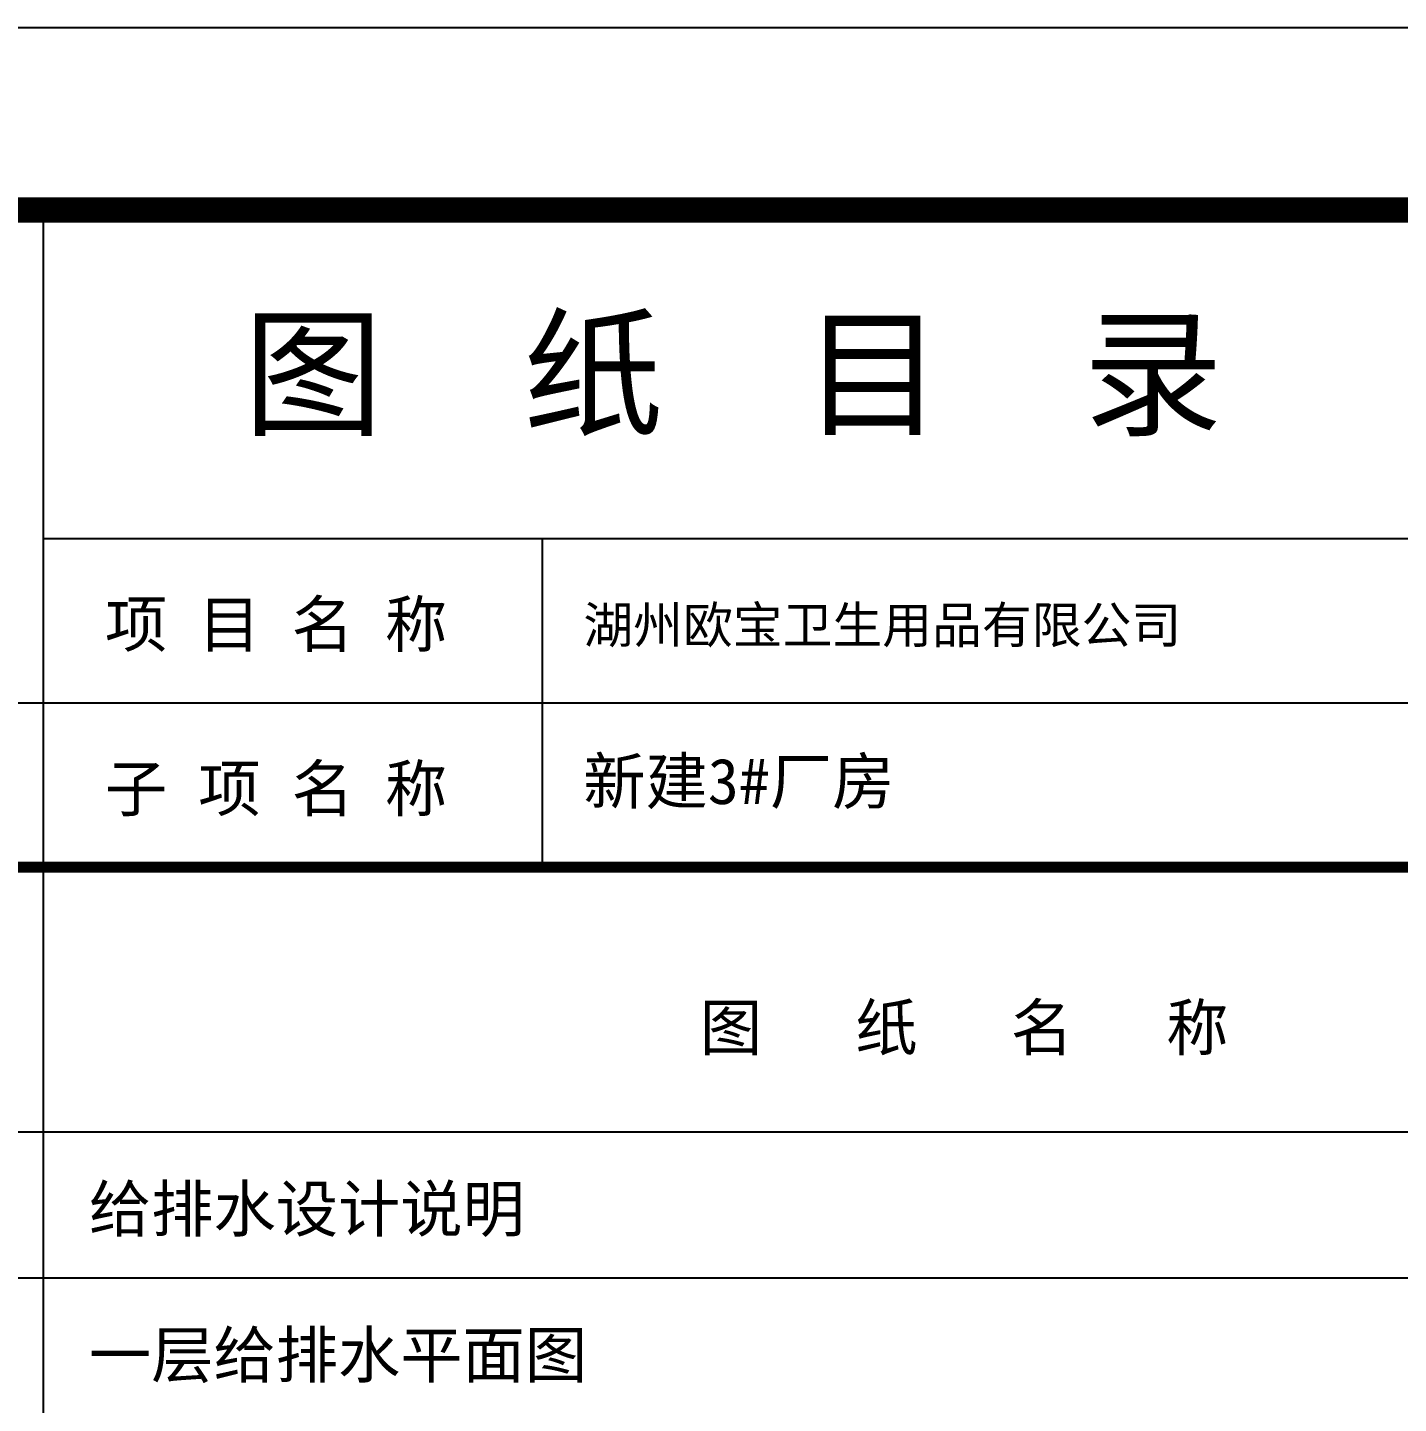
# Model space of a CAD drawing. Extents: x -173215 to 463891, y -864580 to -620646.
# Drawn here: x -129187 to -121679, y -705780 to -698241 of the extents above; entities that cross this region are included whole.
import ezdxf

# ---------------------------------------------------------------- set-up
doc = ezdxf.new("R2010")
doc.units = 0
doc.header["$LTSCALE"] = 500
doc.header["$MEASUREMENT"] = 0
for name, color, linetype in [('WALL', 6, 'CONTINUOUS'), ('X-图框文字-1', 53, 'CONTINUOUS'), ('图框', 4, 'CONTINUOUS')]:
    doc.layers.add(name, color=color, linetype=linetype)
doc.styles.add('iIcon2', font='')
doc.styles.add('sqy', font='simhei.ttf')
doc.styles.get('iIcon2').set_extended_font_data('SimSun')

# ---------------------------------------------------------------- blocks, each defined once
blk = doc.blocks.new('目录')
at = {"layer": '图框'}
for p, q in [((376638.7, 431173.4), (397638.7, 431173.4)), ((382138.7, 430173.4), (382138.7, 426573.4)), ((382138.7, 428373.4), (390107.6, 428373.4)), ((384872.2, 428373.4), (384872.2, 426573.4)), ((377638.7, 427473.4), (390107.6, 427473.4)), ((382138.7, 426573.4), (382138.7, 403514.6)), ((377638.7, 425123.4), (396638.7, 425123.4)), ((377638.7, 424323.4), (396638.7, 424323.4))]:
    blk.add_line(p, q, dxfattribs=at)
for points, const_width in [([(377638.7, 403514.6), (396638.7, 403514.6), (396638.7, 430173.4), (377638.7, 430173.4), (377638.7, 403514.6)], 140), ([(377638.7, 426573.4), (396638.7, 426573.4)], 60)]:
    blk.add_lwpolyline(points, dxfattribs=dict(at, const_width=const_width))
at = {"layer": '图框', "const_width": 140}
blk.add_lwpolyline([(377638.7, 403514.6), (377638.7, 430173.4), (396638.7, 430173.4), (396638.7, 403514.6)], close=True, dxfattribs=at)
at = {"layer": '图框'}
for s, height, style, p in [('图  纸  目  录', 562.5, 'sqy', (383235.5, 428997.1)), ('项 目 名 称', 250, 'iIcon2', (382477.9, 427779.3)), ('子 项 名 称', 250, 'iIcon2', (382477.9, 426879.3)), ('图   纸   名   称', 250, 'iIcon2', (385736.1, 425570))]:
    blk.add_text(s, height=height, dxfattribs=dict(at, style=style)).set_placement(p)

msp = doc.modelspace()

# ---------------------------------------------------------------- block references
at = {"layer": 'WALL'}
msp.add_blockref('目录', (-511241.1, -1129414.4), dxfattribs=at)

# ---------------------------------------------------------------- texts
at = {"layer": 'X-图框文字-1', "style": 'iIcon2'}
for s, height, p in [('湖州欧宝卫生用品有限公司', 200, (-126143.1, -701614.1)), ('新建3#厂房', 250, (-126143.8, -702495.6)), ('给排水设计说明', 250, (-128851, -704838)), ('一层给排水平面图', 250, (-128851, -705638))]:
    msp.add_text(s, height=height, dxfattribs=at).set_placement(p)

doc.saveas('drawing.dxf')
